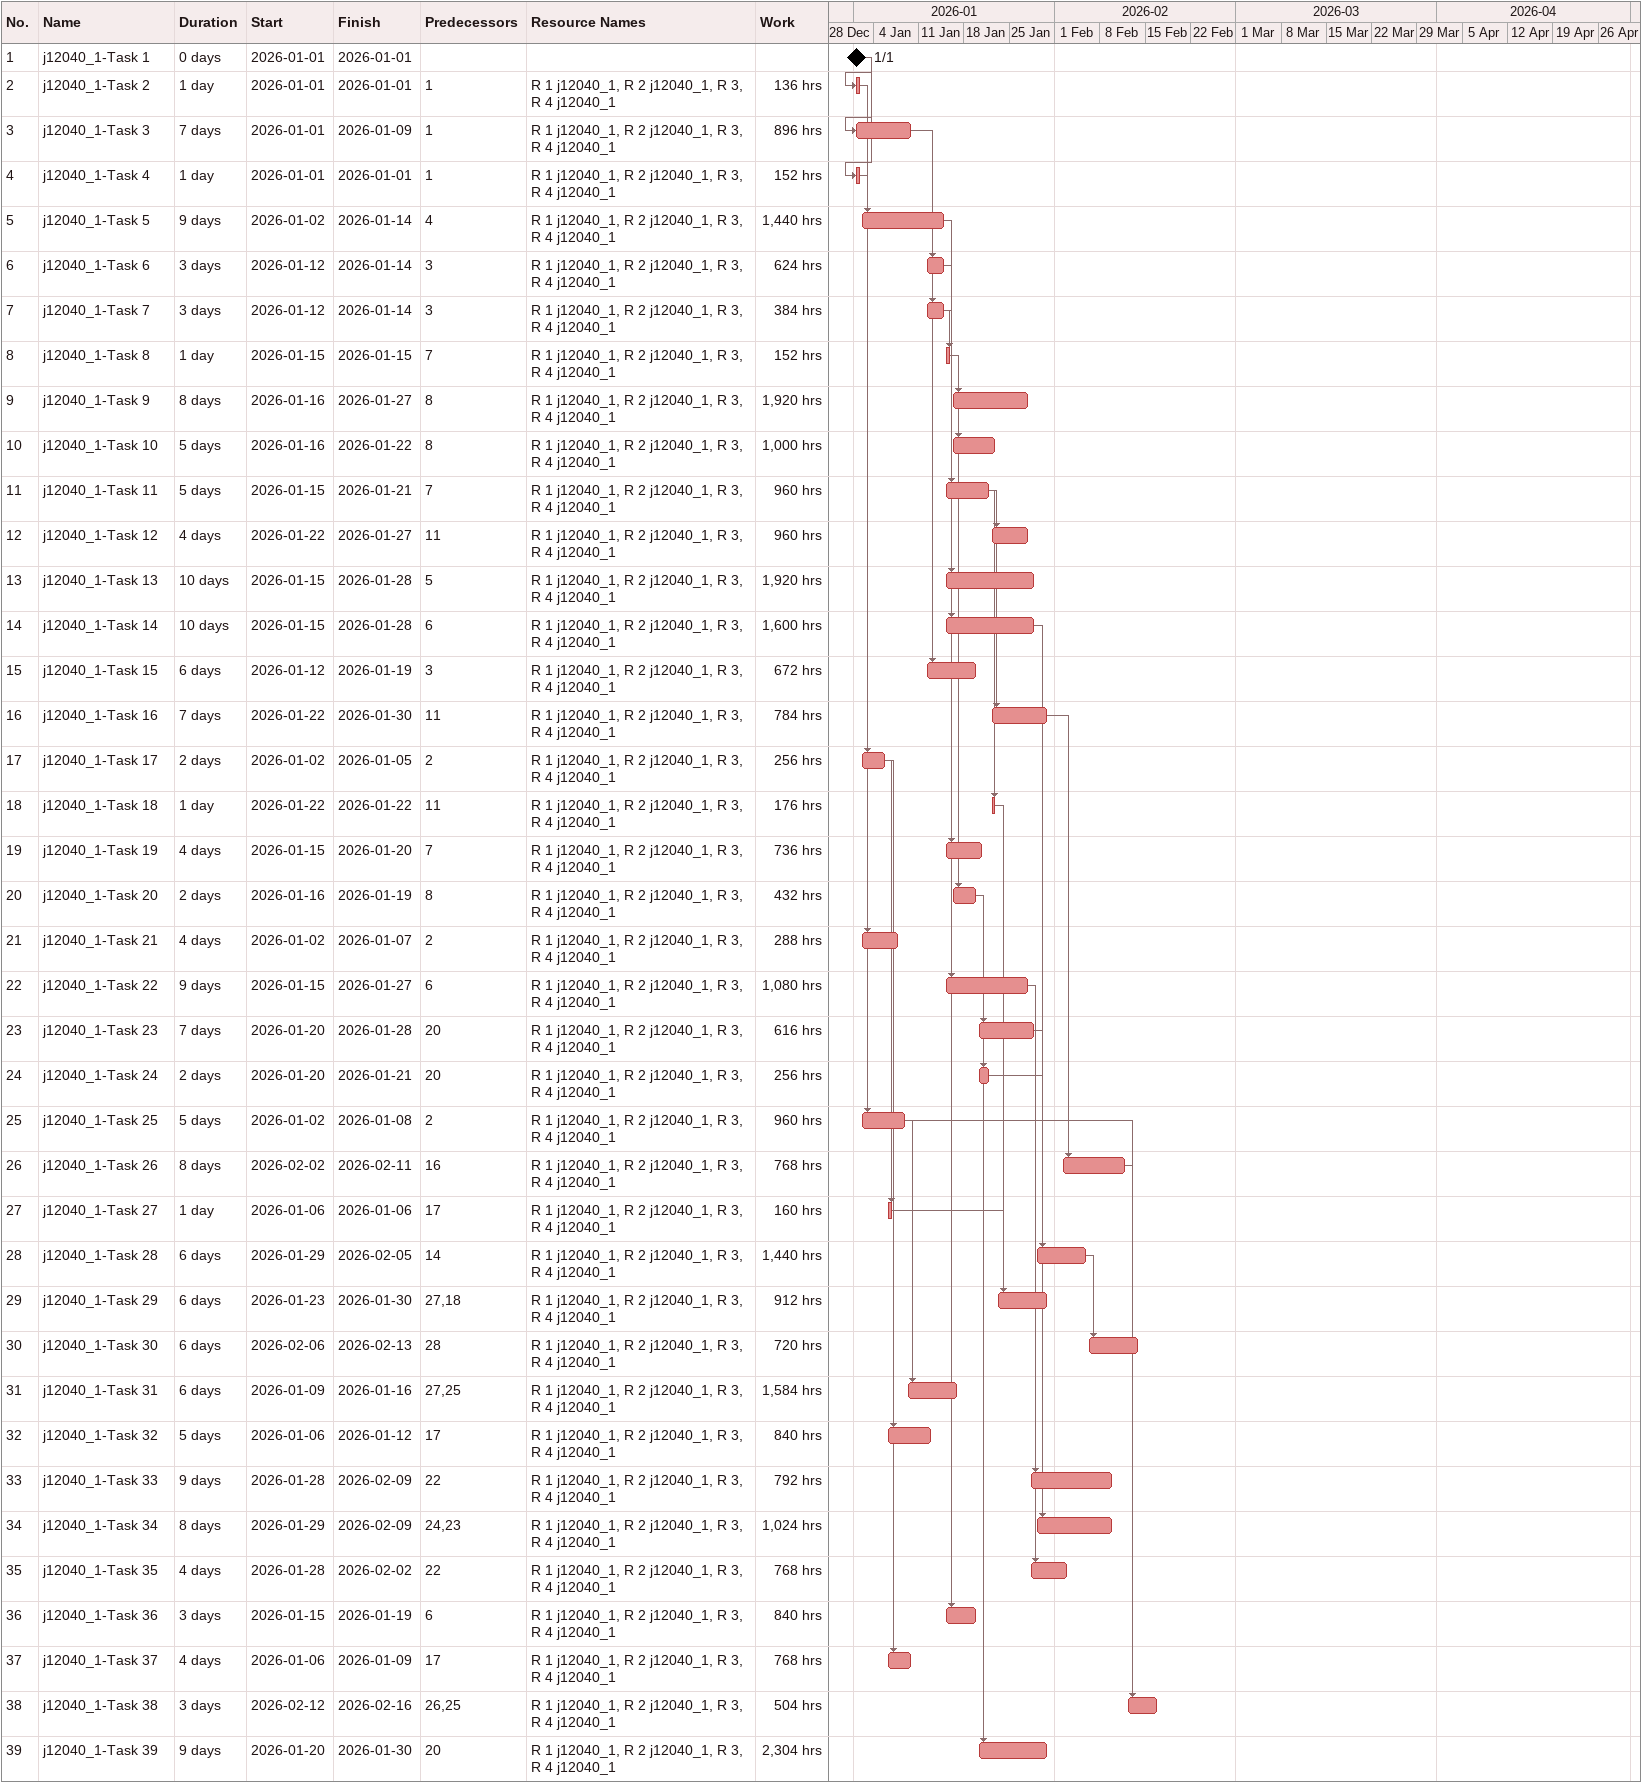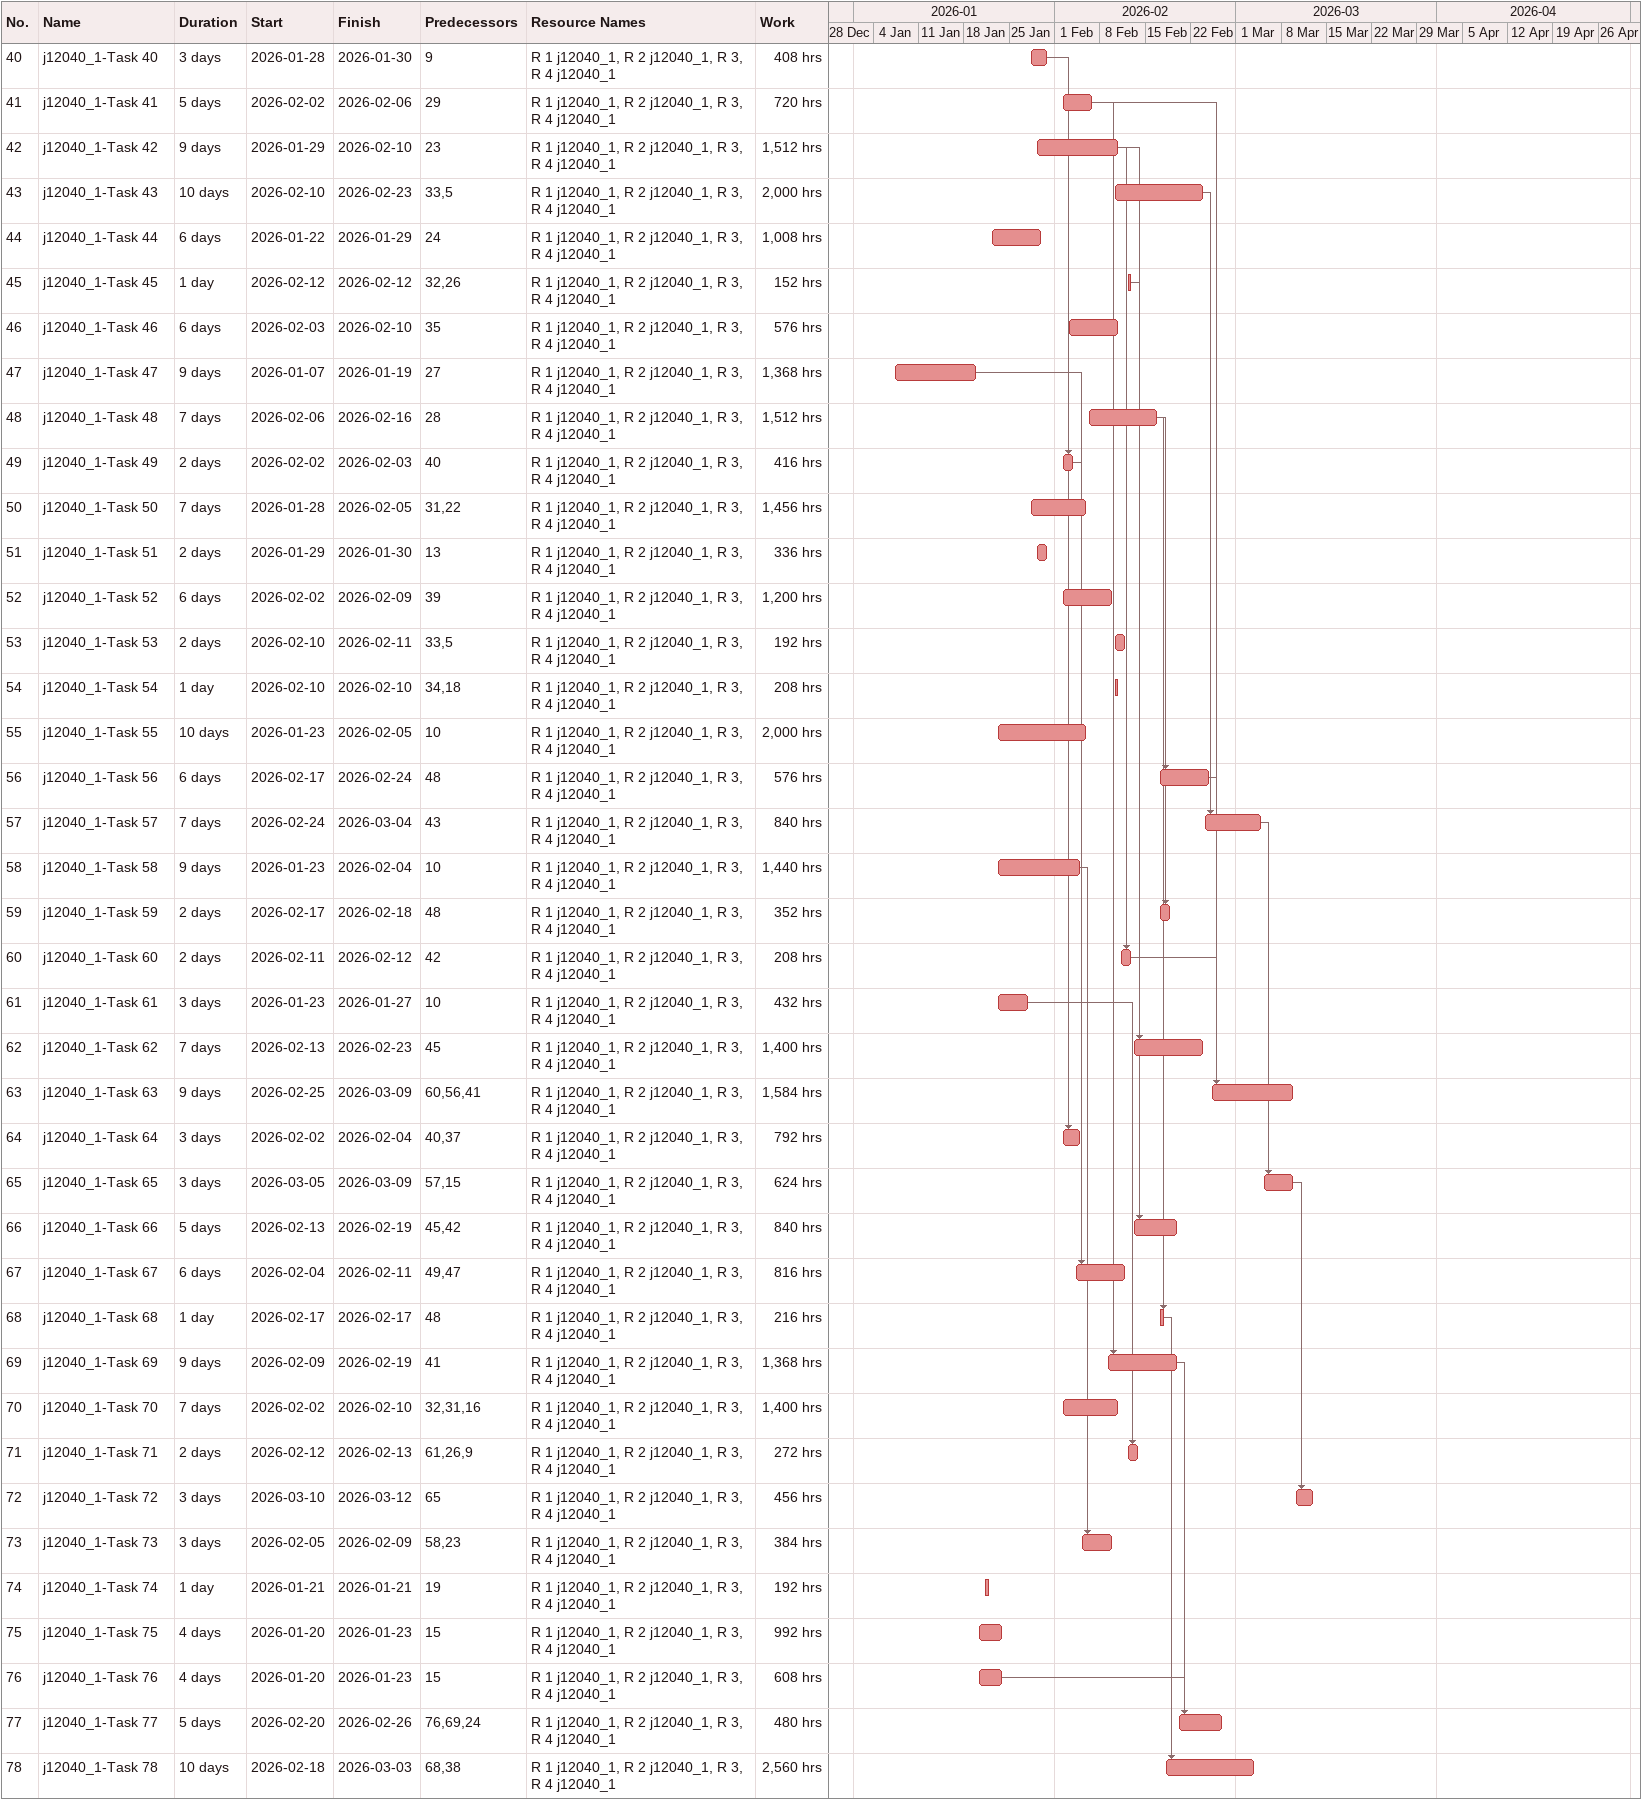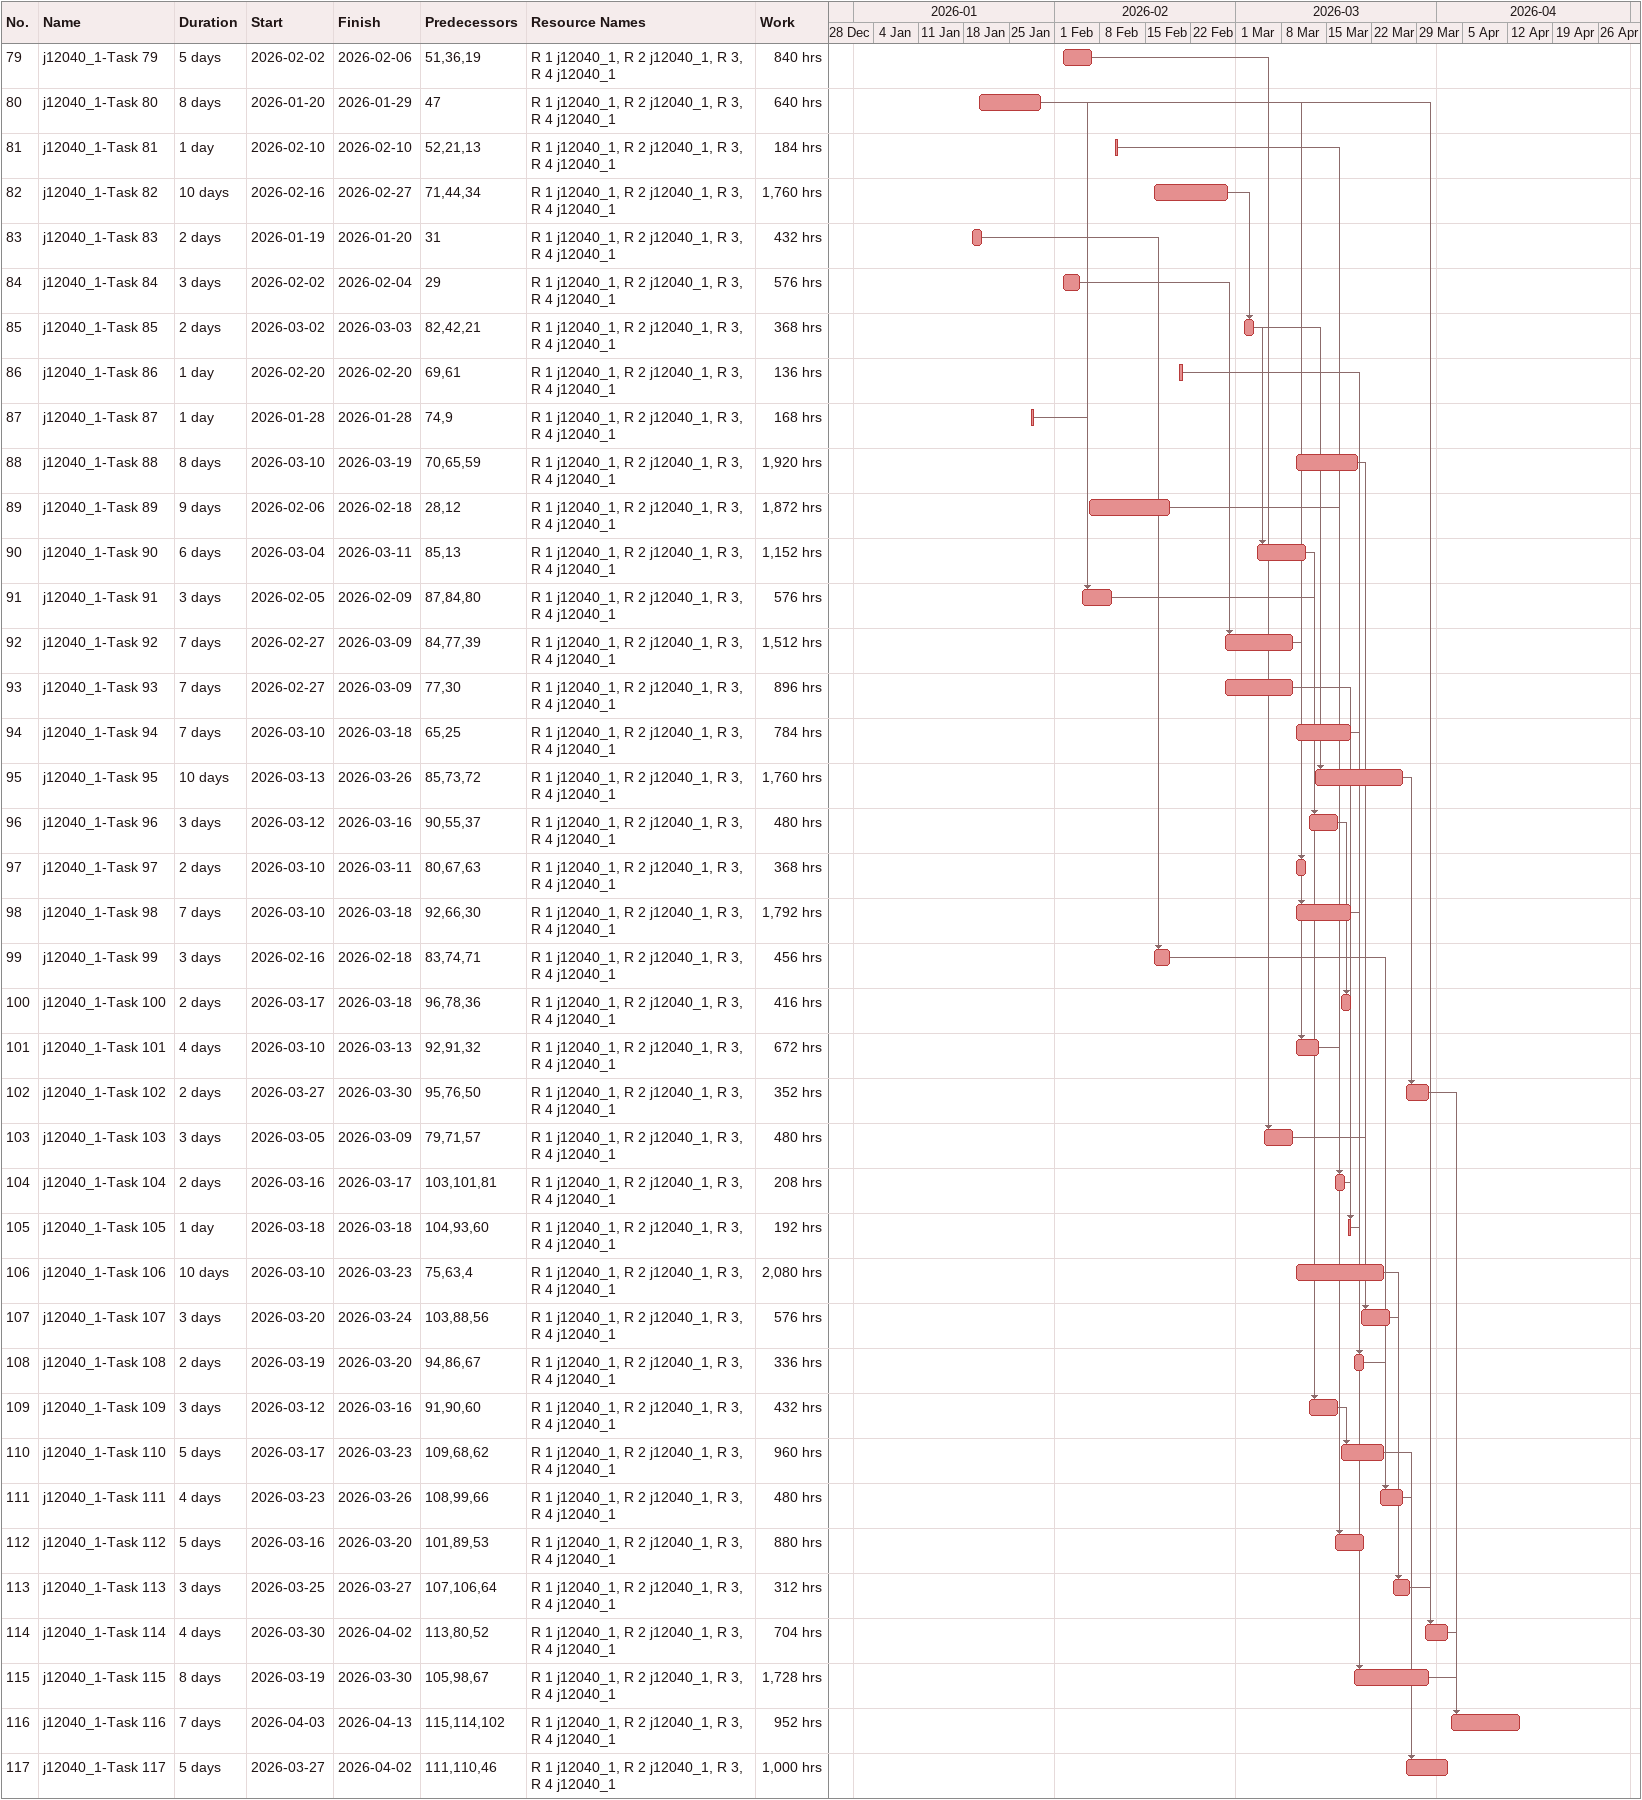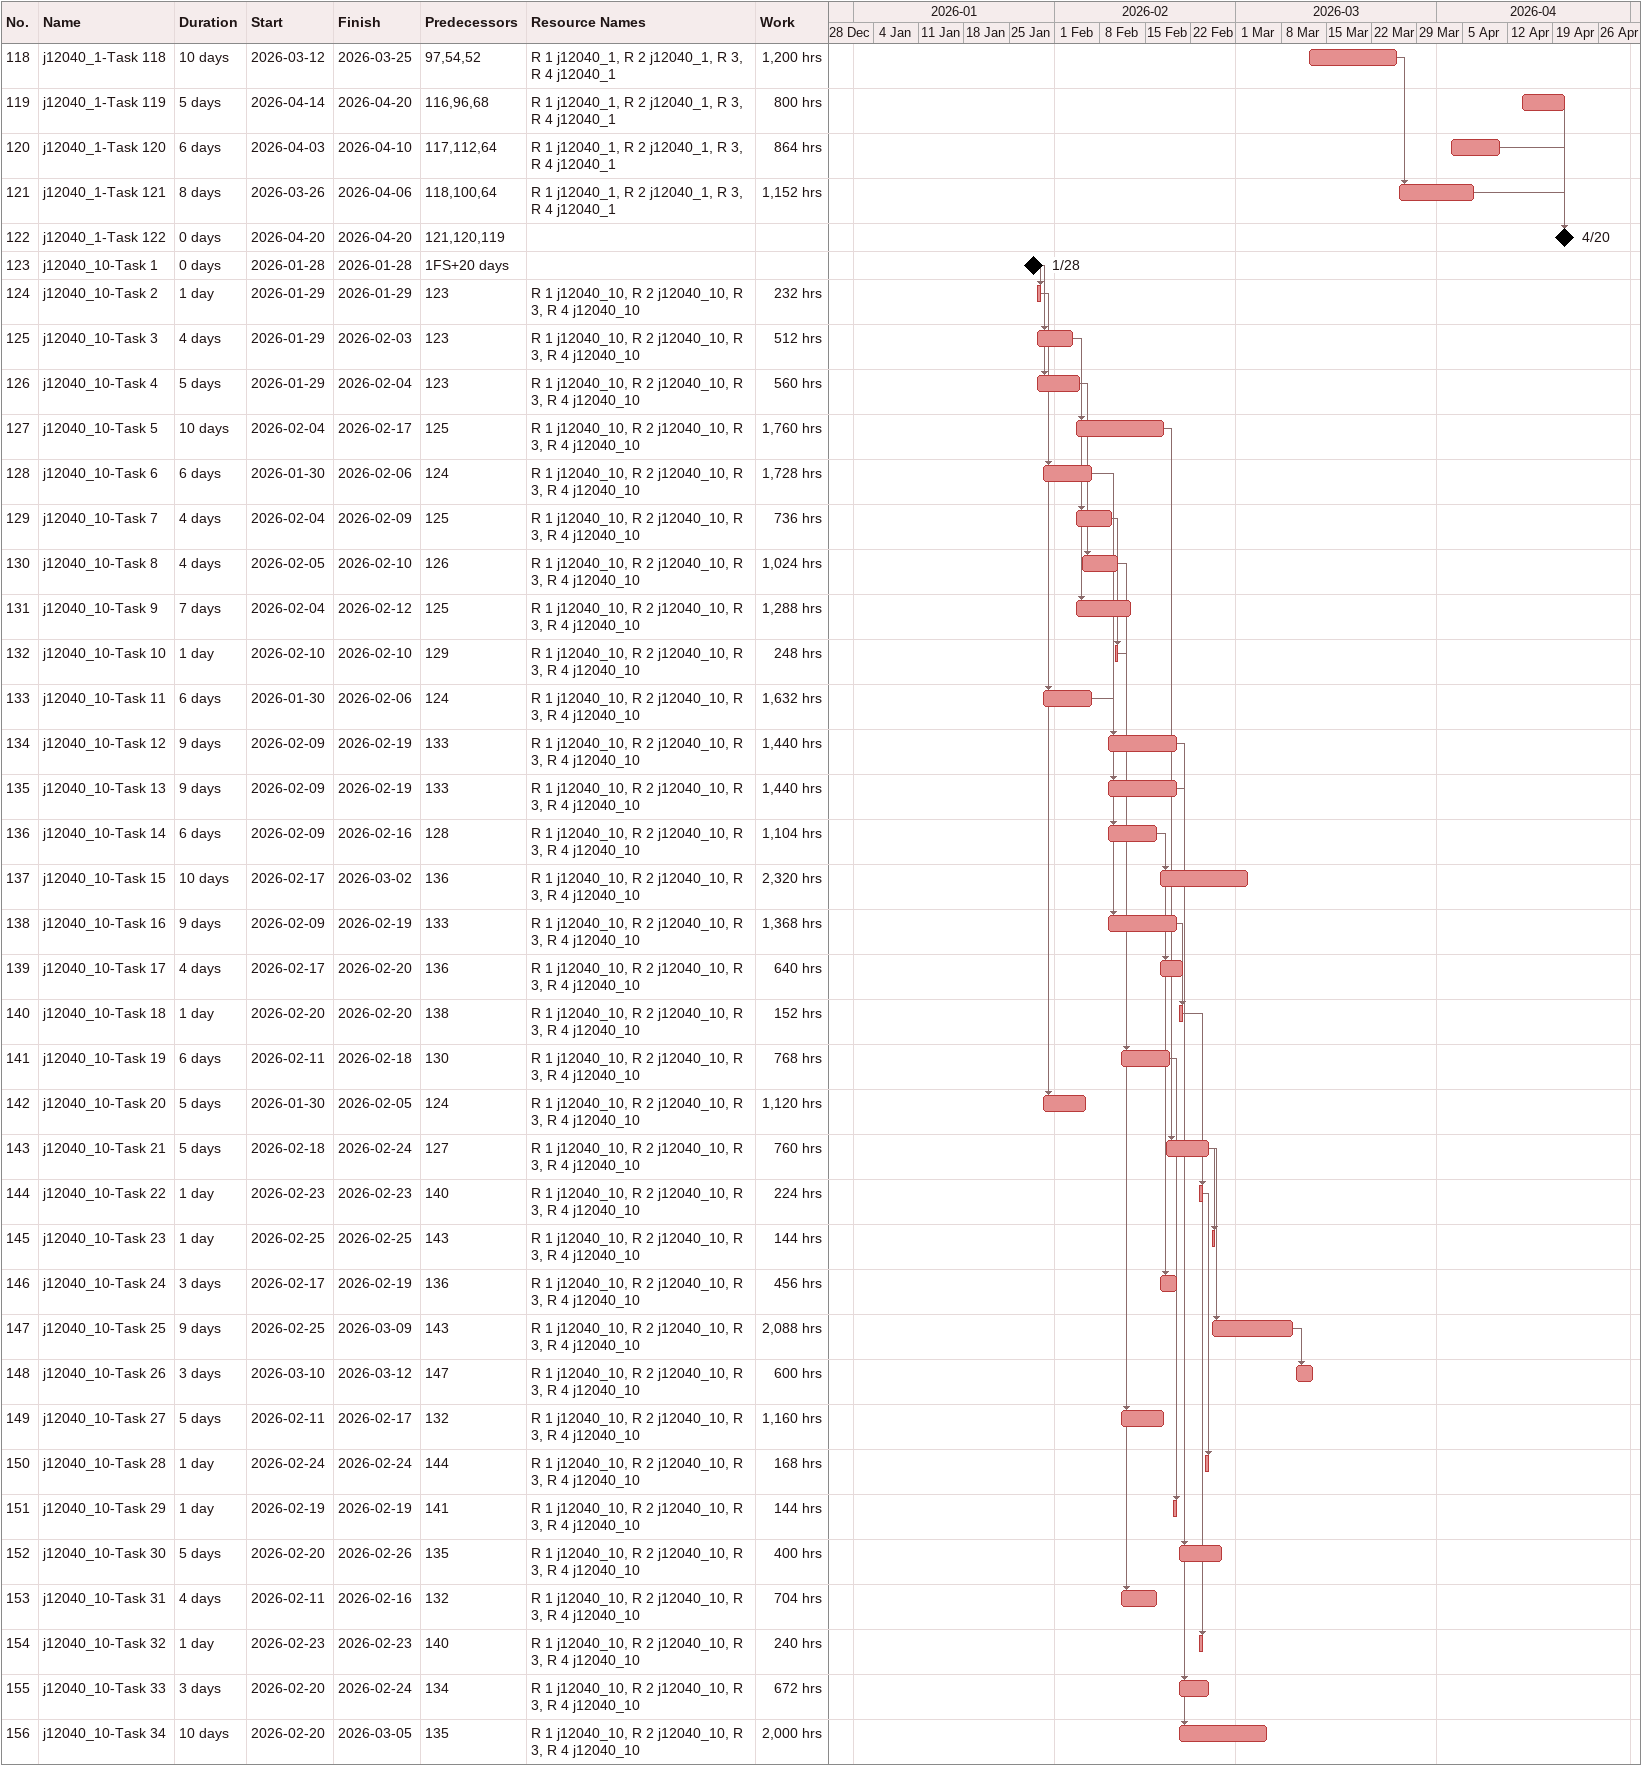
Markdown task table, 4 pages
| ID | Task | Duration | Start | Finish | Predecessors | Resources | Work (h) |
|---|---|---|---|---|---|---|---|
| 1 | j12040_1-Task 1 | 0d | 2026-01-01 | 2026-01-01 |  |  |  |
| 2 | j12040_1-Task 2 | 1d | 2026-01-01 | 2026-01-01 | 1 | R 1 j12040_1, R 2 j12040_1, R 3, R 4 j12040_1 | 136 |
| 3 | j12040_1-Task 3 | 7d | 2026-01-01 | 2026-01-09 | 1 | R 1 j12040_1, R 2 j12040_1, R 3, R 4 j12040_1 | 896 |
| 4 | j12040_1-Task 4 | 1d | 2026-01-01 | 2026-01-01 | 1 | R 1 j12040_1, R 2 j12040_1, R 3, R 4 j12040_1 | 152 |
| 5 | j12040_1-Task 5 | 9d | 2026-01-02 | 2026-01-14 | 4 | R 1 j12040_1, R 2 j12040_1, R 3, R 4 j12040_1 | 1440 |
| 6 | j12040_1-Task 6 | 3d | 2026-01-12 | 2026-01-14 | 3 | R 1 j12040_1, R 2 j12040_1, R 3, R 4 j12040_1 | 624 |
| 7 | j12040_1-Task 7 | 3d | 2026-01-12 | 2026-01-14 | 3 | R 1 j12040_1, R 2 j12040_1, R 3, R 4 j12040_1 | 384 |
| 8 | j12040_1-Task 8 | 1d | 2026-01-15 | 2026-01-15 | 7 | R 1 j12040_1, R 2 j12040_1, R 3, R 4 j12040_1 | 152 |
| 9 | j12040_1-Task 9 | 8d | 2026-01-16 | 2026-01-27 | 8 | R 1 j12040_1, R 2 j12040_1, R 3, R 4 j12040_1 | 1920 |
| 10 | j12040_1-Task 10 | 5d | 2026-01-16 | 2026-01-22 | 8 | R 1 j12040_1, R 2 j12040_1, R 3, R 4 j12040_1 | 1000 |
| 11 | j12040_1-Task 11 | 5d | 2026-01-15 | 2026-01-21 | 7 | R 1 j12040_1, R 2 j12040_1, R 3, R 4 j12040_1 | 960 |
| 12 | j12040_1-Task 12 | 4d | 2026-01-22 | 2026-01-27 | 11 | R 1 j12040_1, R 2 j12040_1, R 3, R 4 j12040_1 | 960 |
| 13 | j12040_1-Task 13 | 10d | 2026-01-15 | 2026-01-28 | 5 | R 1 j12040_1, R 2 j12040_1, R 3, R 4 j12040_1 | 1920 |
| 14 | j12040_1-Task 14 | 10d | 2026-01-15 | 2026-01-28 | 6 | R 1 j12040_1, R 2 j12040_1, R 3, R 4 j12040_1 | 1600 |
| 15 | j12040_1-Task 15 | 6d | 2026-01-12 | 2026-01-19 | 3 | R 1 j12040_1, R 2 j12040_1, R 3, R 4 j12040_1 | 672 |
| 16 | j12040_1-Task 16 | 7d | 2026-01-22 | 2026-01-30 | 11 | R 1 j12040_1, R 2 j12040_1, R 3, R 4 j12040_1 | 784 |
| 17 | j12040_1-Task 17 | 2d | 2026-01-02 | 2026-01-05 | 2 | R 1 j12040_1, R 2 j12040_1, R 3, R 4 j12040_1 | 256 |
| 18 | j12040_1-Task 18 | 1d | 2026-01-22 | 2026-01-22 | 11 | R 1 j12040_1, R 2 j12040_1, R 3, R 4 j12040_1 | 176 |
| 19 | j12040_1-Task 19 | 4d | 2026-01-15 | 2026-01-20 | 7 | R 1 j12040_1, R 2 j12040_1, R 3, R 4 j12040_1 | 736 |
| 20 | j12040_1-Task 20 | 2d | 2026-01-16 | 2026-01-19 | 8 | R 1 j12040_1, R 2 j12040_1, R 3, R 4 j12040_1 | 432 |
| 21 | j12040_1-Task 21 | 4d | 2026-01-02 | 2026-01-07 | 2 | R 1 j12040_1, R 2 j12040_1, R 3, R 4 j12040_1 | 288 |
| 22 | j12040_1-Task 22 | 9d | 2026-01-15 | 2026-01-27 | 6 | R 1 j12040_1, R 2 j12040_1, R 3, R 4 j12040_1 | 1080 |
| 23 | j12040_1-Task 23 | 7d | 2026-01-20 | 2026-01-28 | 20 | R 1 j12040_1, R 2 j12040_1, R 3, R 4 j12040_1 | 616 |
| 24 | j12040_1-Task 24 | 2d | 2026-01-20 | 2026-01-21 | 20 | R 1 j12040_1, R 2 j12040_1, R 3, R 4 j12040_1 | 256 |
| 25 | j12040_1-Task 25 | 5d | 2026-01-02 | 2026-01-08 | 2 | R 1 j12040_1, R 2 j12040_1, R 3, R 4 j12040_1 | 960 |
| 26 | j12040_1-Task 26 | 8d | 2026-02-02 | 2026-02-11 | 16 | R 1 j12040_1, R 2 j12040_1, R 3, R 4 j12040_1 | 768 |
| 27 | j12040_1-Task 27 | 1d | 2026-01-06 | 2026-01-06 | 17 | R 1 j12040_1, R 2 j12040_1, R 3, R 4 j12040_1 | 160 |
| 28 | j12040_1-Task 28 | 6d | 2026-01-29 | 2026-02-05 | 14 | R 1 j12040_1, R 2 j12040_1, R 3, R 4 j12040_1 | 1440 |
| 29 | j12040_1-Task 29 | 6d | 2026-01-23 | 2026-01-30 | 27, 18 | R 1 j12040_1, R 2 j12040_1, R 3, R 4 j12040_1 | 912 |
| 30 | j12040_1-Task 30 | 6d | 2026-02-06 | 2026-02-13 | 28 | R 1 j12040_1, R 2 j12040_1, R 3, R 4 j12040_1 | 720 |
| 31 | j12040_1-Task 31 | 6d | 2026-01-09 | 2026-01-16 | 27, 25 | R 1 j12040_1, R 2 j12040_1, R 3, R 4 j12040_1 | 1584 |
| 32 | j12040_1-Task 32 | 5d | 2026-01-06 | 2026-01-12 | 17 | R 1 j12040_1, R 2 j12040_1, R 3, R 4 j12040_1 | 840 |
| 33 | j12040_1-Task 33 | 9d | 2026-01-28 | 2026-02-09 | 22 | R 1 j12040_1, R 2 j12040_1, R 3, R 4 j12040_1 | 792 |
| 34 | j12040_1-Task 34 | 8d | 2026-01-29 | 2026-02-09 | 24, 23 | R 1 j12040_1, R 2 j12040_1, R 3, R 4 j12040_1 | 1024 |
| 35 | j12040_1-Task 35 | 4d | 2026-01-28 | 2026-02-02 | 22 | R 1 j12040_1, R 2 j12040_1, R 3, R 4 j12040_1 | 768 |
| 36 | j12040_1-Task 36 | 3d | 2026-01-15 | 2026-01-19 | 6 | R 1 j12040_1, R 2 j12040_1, R 3, R 4 j12040_1 | 840 |
| 37 | j12040_1-Task 37 | 4d | 2026-01-06 | 2026-01-09 | 17 | R 1 j12040_1, R 2 j12040_1, R 3, R 4 j12040_1 | 768 |
| 38 | j12040_1-Task 38 | 3d | 2026-02-12 | 2026-02-16 | 26, 25 | R 1 j12040_1, R 2 j12040_1, R 3, R 4 j12040_1 | 504 |
| 39 | j12040_1-Task 39 | 9d | 2026-01-20 | 2026-01-30 | 20 | R 1 j12040_1, R 2 j12040_1, R 3, R 4 j12040_1 | 2304 |
| 40 | j12040_1-Task 40 | 3d | 2026-01-28 | 2026-01-30 | 9 | R 1 j12040_1, R 2 j12040_1, R 3, R 4 j12040_1 | 408 |
| 41 | j12040_1-Task 41 | 5d | 2026-02-02 | 2026-02-06 | 29 | R 1 j12040_1, R 2 j12040_1, R 3, R 4 j12040_1 | 720 |
| 42 | j12040_1-Task 42 | 9d | 2026-01-29 | 2026-02-10 | 23 | R 1 j12040_1, R 2 j12040_1, R 3, R 4 j12040_1 | 1512 |
| 43 | j12040_1-Task 43 | 10d | 2026-02-10 | 2026-02-23 | 33, 5 | R 1 j12040_1, R 2 j12040_1, R 3, R 4 j12040_1 | 2000 |
| 44 | j12040_1-Task 44 | 6d | 2026-01-22 | 2026-01-29 | 24 | R 1 j12040_1, R 2 j12040_1, R 3, R 4 j12040_1 | 1008 |
| 45 | j12040_1-Task 45 | 1d | 2026-02-12 | 2026-02-12 | 32, 26 | R 1 j12040_1, R 2 j12040_1, R 3, R 4 j12040_1 | 152 |
| 46 | j12040_1-Task 46 | 6d | 2026-02-03 | 2026-02-10 | 35 | R 1 j12040_1, R 2 j12040_1, R 3, R 4 j12040_1 | 576 |
| 47 | j12040_1-Task 47 | 9d | 2026-01-07 | 2026-01-19 | 27 | R 1 j12040_1, R 2 j12040_1, R 3, R 4 j12040_1 | 1368 |
| 48 | j12040_1-Task 48 | 7d | 2026-02-06 | 2026-02-16 | 28 | R 1 j12040_1, R 2 j12040_1, R 3, R 4 j12040_1 | 1512 |
| 49 | j12040_1-Task 49 | 2d | 2026-02-02 | 2026-02-03 | 40 | R 1 j12040_1, R 2 j12040_1, R 3, R 4 j12040_1 | 416 |
| 50 | j12040_1-Task 50 | 7d | 2026-01-28 | 2026-02-05 | 31, 22 | R 1 j12040_1, R 2 j12040_1, R 3, R 4 j12040_1 | 1456 |
| 51 | j12040_1-Task 51 | 2d | 2026-01-29 | 2026-01-30 | 13 | R 1 j12040_1, R 2 j12040_1, R 3, R 4 j12040_1 | 336 |
| 52 | j12040_1-Task 52 | 6d | 2026-02-02 | 2026-02-09 | 39 | R 1 j12040_1, R 2 j12040_1, R 3, R 4 j12040_1 | 1200 |
| 53 | j12040_1-Task 53 | 2d | 2026-02-10 | 2026-02-11 | 33, 5 | R 1 j12040_1, R 2 j12040_1, R 3, R 4 j12040_1 | 192 |
| 54 | j12040_1-Task 54 | 1d | 2026-02-10 | 2026-02-10 | 34, 18 | R 1 j12040_1, R 2 j12040_1, R 3, R 4 j12040_1 | 208 |
| 55 | j12040_1-Task 55 | 10d | 2026-01-23 | 2026-02-05 | 10 | R 1 j12040_1, R 2 j12040_1, R 3, R 4 j12040_1 | 2000 |
| 56 | j12040_1-Task 56 | 6d | 2026-02-17 | 2026-02-24 | 48 | R 1 j12040_1, R 2 j12040_1, R 3, R 4 j12040_1 | 576 |
| 57 | j12040_1-Task 57 | 7d | 2026-02-24 | 2026-03-04 | 43 | R 1 j12040_1, R 2 j12040_1, R 3, R 4 j12040_1 | 840 |
| 58 | j12040_1-Task 58 | 9d | 2026-01-23 | 2026-02-04 | 10 | R 1 j12040_1, R 2 j12040_1, R 3, R 4 j12040_1 | 1440 |
| 59 | j12040_1-Task 59 | 2d | 2026-02-17 | 2026-02-18 | 48 | R 1 j12040_1, R 2 j12040_1, R 3, R 4 j12040_1 | 352 |
| 60 | j12040_1-Task 60 | 2d | 2026-02-11 | 2026-02-12 | 42 | R 1 j12040_1, R 2 j12040_1, R 3, R 4 j12040_1 | 208 |
| 61 | j12040_1-Task 61 | 3d | 2026-01-23 | 2026-01-27 | 10 | R 1 j12040_1, R 2 j12040_1, R 3, R 4 j12040_1 | 432 |
| 62 | j12040_1-Task 62 | 7d | 2026-02-13 | 2026-02-23 | 45 | R 1 j12040_1, R 2 j12040_1, R 3, R 4 j12040_1 | 1400 |
| 63 | j12040_1-Task 63 | 9d | 2026-02-25 | 2026-03-09 | 60, 56, 41 | R 1 j12040_1, R 2 j12040_1, R 3, R 4 j12040_1 | 1584 |
| 64 | j12040_1-Task 64 | 3d | 2026-02-02 | 2026-02-04 | 40, 37 | R 1 j12040_1, R 2 j12040_1, R 3, R 4 j12040_1 | 792 |
| 65 | j12040_1-Task 65 | 3d | 2026-03-05 | 2026-03-09 | 57, 15 | R 1 j12040_1, R 2 j12040_1, R 3, R 4 j12040_1 | 624 |
| 66 | j12040_1-Task 66 | 5d | 2026-02-13 | 2026-02-19 | 45, 42 | R 1 j12040_1, R 2 j12040_1, R 3, R 4 j12040_1 | 840 |
| 67 | j12040_1-Task 67 | 6d | 2026-02-04 | 2026-02-11 | 49, 47 | R 1 j12040_1, R 2 j12040_1, R 3, R 4 j12040_1 | 816 |
| 68 | j12040_1-Task 68 | 1d | 2026-02-17 | 2026-02-17 | 48 | R 1 j12040_1, R 2 j12040_1, R 3, R 4 j12040_1 | 216 |
| 69 | j12040_1-Task 69 | 9d | 2026-02-09 | 2026-02-19 | 41 | R 1 j12040_1, R 2 j12040_1, R 3, R 4 j12040_1 | 1368 |
| 70 | j12040_1-Task 70 | 7d | 2026-02-02 | 2026-02-10 | 32, 31, 16 | R 1 j12040_1, R 2 j12040_1, R 3, R 4 j12040_1 | 1400 |
| 71 | j12040_1-Task 71 | 2d | 2026-02-12 | 2026-02-13 | 61, 26, 9 | R 1 j12040_1, R 2 j12040_1, R 3, R 4 j12040_1 | 272 |
| 72 | j12040_1-Task 72 | 3d | 2026-03-10 | 2026-03-12 | 65 | R 1 j12040_1, R 2 j12040_1, R 3, R 4 j12040_1 | 456 |
| 73 | j12040_1-Task 73 | 3d | 2026-02-05 | 2026-02-09 | 58, 23 | R 1 j12040_1, R 2 j12040_1, R 3, R 4 j12040_1 | 384 |
| 74 | j12040_1-Task 74 | 1d | 2026-01-21 | 2026-01-21 | 19 | R 1 j12040_1, R 2 j12040_1, R 3, R 4 j12040_1 | 192 |
| 75 | j12040_1-Task 75 | 4d | 2026-01-20 | 2026-01-23 | 15 | R 1 j12040_1, R 2 j12040_1, R 3, R 4 j12040_1 | 992 |
| 76 | j12040_1-Task 76 | 4d | 2026-01-20 | 2026-01-23 | 15 | R 1 j12040_1, R 2 j12040_1, R 3, R 4 j12040_1 | 608 |
| 77 | j12040_1-Task 77 | 5d | 2026-02-20 | 2026-02-26 | 76, 69, 24 | R 1 j12040_1, R 2 j12040_1, R 3, R 4 j12040_1 | 480 |
| 78 | j12040_1-Task 78 | 10d | 2026-02-18 | 2026-03-03 | 68, 38 | R 1 j12040_1, R 2 j12040_1, R 3, R 4 j12040_1 | 2560 |
| 79 | j12040_1-Task 79 | 5d | 2026-02-02 | 2026-02-06 | 51, 36, 19 | R 1 j12040_1, R 2 j12040_1, R 3, R 4 j12040_1 | 840 |
| 80 | j12040_1-Task 80 | 8d | 2026-01-20 | 2026-01-29 | 47 | R 1 j12040_1, R 2 j12040_1, R 3, R 4 j12040_1 | 640 |
| 81 | j12040_1-Task 81 | 1d | 2026-02-10 | 2026-02-10 | 52, 21, 13 | R 1 j12040_1, R 2 j12040_1, R 3, R 4 j12040_1 | 184 |
| 82 | j12040_1-Task 82 | 10d | 2026-02-16 | 2026-02-27 | 71, 44, 34 | R 1 j12040_1, R 2 j12040_1, R 3, R 4 j12040_1 | 1760 |
| 83 | j12040_1-Task 83 | 2d | 2026-01-19 | 2026-01-20 | 31 | R 1 j12040_1, R 2 j12040_1, R 3, R 4 j12040_1 | 432 |
| 84 | j12040_1-Task 84 | 3d | 2026-02-02 | 2026-02-04 | 29 | R 1 j12040_1, R 2 j12040_1, R 3, R 4 j12040_1 | 576 |
| 85 | j12040_1-Task 85 | 2d | 2026-03-02 | 2026-03-03 | 82, 42, 21 | R 1 j12040_1, R 2 j12040_1, R 3, R 4 j12040_1 | 368 |
| 86 | j12040_1-Task 86 | 1d | 2026-02-20 | 2026-02-20 | 69, 61 | R 1 j12040_1, R 2 j12040_1, R 3, R 4 j12040_1 | 136 |
| 87 | j12040_1-Task 87 | 1d | 2026-01-28 | 2026-01-28 | 74, 9 | R 1 j12040_1, R 2 j12040_1, R 3, R 4 j12040_1 | 168 |
| 88 | j12040_1-Task 88 | 8d | 2026-03-10 | 2026-03-19 | 70, 65, 59 | R 1 j12040_1, R 2 j12040_1, R 3, R 4 j12040_1 | 1920 |
| 89 | j12040_1-Task 89 | 9d | 2026-02-06 | 2026-02-18 | 28, 12 | R 1 j12040_1, R 2 j12040_1, R 3, R 4 j12040_1 | 1872 |
| 90 | j12040_1-Task 90 | 6d | 2026-03-04 | 2026-03-11 | 85, 13 | R 1 j12040_1, R 2 j12040_1, R 3, R 4 j12040_1 | 1152 |
| 91 | j12040_1-Task 91 | 3d | 2026-02-05 | 2026-02-09 | 87, 84, 80 | R 1 j12040_1, R 2 j12040_1, R 3, R 4 j12040_1 | 576 |
| 92 | j12040_1-Task 92 | 7d | 2026-02-27 | 2026-03-09 | 84, 77, 39 | R 1 j12040_1, R 2 j12040_1, R 3, R 4 j12040_1 | 1512 |
| 93 | j12040_1-Task 93 | 7d | 2026-02-27 | 2026-03-09 | 77, 30 | R 1 j12040_1, R 2 j12040_1, R 3, R 4 j12040_1 | 896 |
| 94 | j12040_1-Task 94 | 7d | 2026-03-10 | 2026-03-18 | 65, 25 | R 1 j12040_1, R 2 j12040_1, R 3, R 4 j12040_1 | 784 |
| 95 | j12040_1-Task 95 | 10d | 2026-03-13 | 2026-03-26 | 85, 73, 72 | R 1 j12040_1, R 2 j12040_1, R 3, R 4 j12040_1 | 1760 |
| 96 | j12040_1-Task 96 | 3d | 2026-03-12 | 2026-03-16 | 90, 55, 37 | R 1 j12040_1, R 2 j12040_1, R 3, R 4 j12040_1 | 480 |
| 97 | j12040_1-Task 97 | 2d | 2026-03-10 | 2026-03-11 | 80, 67, 63 | R 1 j12040_1, R 2 j12040_1, R 3, R 4 j12040_1 | 368 |
| 98 | j12040_1-Task 98 | 7d | 2026-03-10 | 2026-03-18 | 92, 66, 30 | R 1 j12040_1, R 2 j12040_1, R 3, R 4 j12040_1 | 1792 |
| 99 | j12040_1-Task 99 | 3d | 2026-02-16 | 2026-02-18 | 83, 74, 71 | R 1 j12040_1, R 2 j12040_1, R 3, R 4 j12040_1 | 456 |
| 100 | j12040_1-Task 100 | 2d | 2026-03-17 | 2026-03-18 | 96, 78, 36 | R 1 j12040_1, R 2 j12040_1, R 3, R 4 j12040_1 | 416 |
| 101 | j12040_1-Task 101 | 4d | 2026-03-10 | 2026-03-13 | 92, 91, 32 | R 1 j12040_1, R 2 j12040_1, R 3, R 4 j12040_1 | 672 |
| 102 | j12040_1-Task 102 | 2d | 2026-03-27 | 2026-03-30 | 95, 76, 50 | R 1 j12040_1, R 2 j12040_1, R 3, R 4 j12040_1 | 352 |
| 103 | j12040_1-Task 103 | 3d | 2026-03-05 | 2026-03-09 | 79, 71, 57 | R 1 j12040_1, R 2 j12040_1, R 3, R 4 j12040_1 | 480 |
| 104 | j12040_1-Task 104 | 2d | 2026-03-16 | 2026-03-17 | 103, 101, 81 | R 1 j12040_1, R 2 j12040_1, R 3, R 4 j12040_1 | 208 |
| 105 | j12040_1-Task 105 | 1d | 2026-03-18 | 2026-03-18 | 104, 93, 60 | R 1 j12040_1, R 2 j12040_1, R 3, R 4 j12040_1 | 192 |
| 106 | j12040_1-Task 106 | 10d | 2026-03-10 | 2026-03-23 | 75, 63, 4 | R 1 j12040_1, R 2 j12040_1, R 3, R 4 j12040_1 | 2080 |
| 107 | j12040_1-Task 107 | 3d | 2026-03-20 | 2026-03-24 | 103, 88, 56 | R 1 j12040_1, R 2 j12040_1, R 3, R 4 j12040_1 | 576 |
| 108 | j12040_1-Task 108 | 2d | 2026-03-19 | 2026-03-20 | 94, 86, 67 | R 1 j12040_1, R 2 j12040_1, R 3, R 4 j12040_1 | 336 |
| 109 | j12040_1-Task 109 | 3d | 2026-03-12 | 2026-03-16 | 91, 90, 60 | R 1 j12040_1, R 2 j12040_1, R 3, R 4 j12040_1 | 432 |
| 110 | j12040_1-Task 110 | 5d | 2026-03-17 | 2026-03-23 | 109, 68, 62 | R 1 j12040_1, R 2 j12040_1, R 3, R 4 j12040_1 | 960 |
| 111 | j12040_1-Task 111 | 4d | 2026-03-23 | 2026-03-26 | 108, 99, 66 | R 1 j12040_1, R 2 j12040_1, R 3, R 4 j12040_1 | 480 |
| 112 | j12040_1-Task 112 | 5d | 2026-03-16 | 2026-03-20 | 101, 89, 53 | R 1 j12040_1, R 2 j12040_1, R 3, R 4 j12040_1 | 880 |
| 113 | j12040_1-Task 113 | 3d | 2026-03-25 | 2026-03-27 | 107, 106, 64 | R 1 j12040_1, R 2 j12040_1, R 3, R 4 j12040_1 | 312 |
| 114 | j12040_1-Task 114 | 4d | 2026-03-30 | 2026-04-02 | 113, 80, 52 | R 1 j12040_1, R 2 j12040_1, R 3, R 4 j12040_1 | 704 |
| 115 | j12040_1-Task 115 | 8d | 2026-03-19 | 2026-03-30 | 105, 98, 67 | R 1 j12040_1, R 2 j12040_1, R 3, R 4 j12040_1 | 1728 |
| 116 | j12040_1-Task 116 | 7d | 2026-04-03 | 2026-04-13 | 115, 114, 102 | R 1 j12040_1, R 2 j12040_1, R 3, R 4 j12040_1 | 952 |
| 117 | j12040_1-Task 117 | 5d | 2026-03-27 | 2026-04-02 | 111, 110, 46 | R 1 j12040_1, R 2 j12040_1, R 3, R 4 j12040_1 | 1000 |
| 118 | j12040_1-Task 118 | 10d | 2026-03-12 | 2026-03-25 | 97, 54, 52 | R 1 j12040_1, R 2 j12040_1, R 3, R 4 j12040_1 | 1200 |
| 119 | j12040_1-Task 119 | 5d | 2026-04-14 | 2026-04-20 | 116, 96, 68 | R 1 j12040_1, R 2 j12040_1, R 3, R 4 j12040_1 | 800 |
| 120 | j12040_1-Task 120 | 6d | 2026-04-03 | 2026-04-10 | 117, 112, 64 | R 1 j12040_1, R 2 j12040_1, R 3, R 4 j12040_1 | 864 |
| 121 | j12040_1-Task 121 | 8d | 2026-03-26 | 2026-04-06 | 118, 100, 64 | R 1 j12040_1, R 2 j12040_1, R 3, R 4 j12040_1 | 1152 |
| 122 | j12040_1-Task 122 | 0d | 2026-04-20 | 2026-04-20 | 121, 120, 119 |  |  |
| 123 | j12040_10-Task 1 | 0d | 2026-01-28 | 2026-01-28 | 1FS+20d |  |  |
| 124 | j12040_10-Task 2 | 1d | 2026-01-29 | 2026-01-29 | 123 | R 1 j12040_10, R 2 j12040_10, R 3, R 4 j12040_10 | 232 |
| 125 | j12040_10-Task 3 | 4d | 2026-01-29 | 2026-02-03 | 123 | R 1 j12040_10, R 2 j12040_10, R 3, R 4 j12040_10 | 512 |
| 126 | j12040_10-Task 4 | 5d | 2026-01-29 | 2026-02-04 | 123 | R 1 j12040_10, R 2 j12040_10, R 3, R 4 j12040_10 | 560 |
| 127 | j12040_10-Task 5 | 10d | 2026-02-04 | 2026-02-17 | 125 | R 1 j12040_10, R 2 j12040_10, R 3, R 4 j12040_10 | 1760 |
| 128 | j12040_10-Task 6 | 6d | 2026-01-30 | 2026-02-06 | 124 | R 1 j12040_10, R 2 j12040_10, R 3, R 4 j12040_10 | 1728 |
| 129 | j12040_10-Task 7 | 4d | 2026-02-04 | 2026-02-09 | 125 | R 1 j12040_10, R 2 j12040_10, R 3, R 4 j12040_10 | 736 |
| 130 | j12040_10-Task 8 | 4d | 2026-02-05 | 2026-02-10 | 126 | R 1 j12040_10, R 2 j12040_10, R 3, R 4 j12040_10 | 1024 |
| 131 | j12040_10-Task 9 | 7d | 2026-02-04 | 2026-02-12 | 125 | R 1 j12040_10, R 2 j12040_10, R 3, R 4 j12040_10 | 1288 |
| 132 | j12040_10-Task 10 | 1d | 2026-02-10 | 2026-02-10 | 129 | R 1 j12040_10, R 2 j12040_10, R 3, R 4 j12040_10 | 248 |
| 133 | j12040_10-Task 11 | 6d | 2026-01-30 | 2026-02-06 | 124 | R 1 j12040_10, R 2 j12040_10, R 3, R 4 j12040_10 | 1632 |
| 134 | j12040_10-Task 12 | 9d | 2026-02-09 | 2026-02-19 | 133 | R 1 j12040_10, R 2 j12040_10, R 3, R 4 j12040_10 | 1440 |
| 135 | j12040_10-Task 13 | 9d | 2026-02-09 | 2026-02-19 | 133 | R 1 j12040_10, R 2 j12040_10, R 3, R 4 j12040_10 | 1440 |
| 136 | j12040_10-Task 14 | 6d | 2026-02-09 | 2026-02-16 | 128 | R 1 j12040_10, R 2 j12040_10, R 3, R 4 j12040_10 | 1104 |
| 137 | j12040_10-Task 15 | 10d | 2026-02-17 | 2026-03-02 | 136 | R 1 j12040_10, R 2 j12040_10, R 3, R 4 j12040_10 | 2320 |
| 138 | j12040_10-Task 16 | 9d | 2026-02-09 | 2026-02-19 | 133 | R 1 j12040_10, R 2 j12040_10, R 3, R 4 j12040_10 | 1368 |
| 139 | j12040_10-Task 17 | 4d | 2026-02-17 | 2026-02-20 | 136 | R 1 j12040_10, R 2 j12040_10, R 3, R 4 j12040_10 | 640 |
| 140 | j12040_10-Task 18 | 1d | 2026-02-20 | 2026-02-20 | 138 | R 1 j12040_10, R 2 j12040_10, R 3, R 4 j12040_10 | 152 |
| 141 | j12040_10-Task 19 | 6d | 2026-02-11 | 2026-02-18 | 130 | R 1 j12040_10, R 2 j12040_10, R 3, R 4 j12040_10 | 768 |
| 142 | j12040_10-Task 20 | 5d | 2026-01-30 | 2026-02-05 | 124 | R 1 j12040_10, R 2 j12040_10, R 3, R 4 j12040_10 | 1120 |
| 143 | j12040_10-Task 21 | 5d | 2026-02-18 | 2026-02-24 | 127 | R 1 j12040_10, R 2 j12040_10, R 3, R 4 j12040_10 | 760 |
| 144 | j12040_10-Task 22 | 1d | 2026-02-23 | 2026-02-23 | 140 | R 1 j12040_10, R 2 j12040_10, R 3, R 4 j12040_10 | 224 |
| 145 | j12040_10-Task 23 | 1d | 2026-02-25 | 2026-02-25 | 143 | R 1 j12040_10, R 2 j12040_10, R 3, R 4 j12040_10 | 144 |
| 146 | j12040_10-Task 24 | 3d | 2026-02-17 | 2026-02-19 | 136 | R 1 j12040_10, R 2 j12040_10, R 3, R 4 j12040_10 | 456 |
| 147 | j12040_10-Task 25 | 9d | 2026-02-25 | 2026-03-09 | 143 | R 1 j12040_10, R 2 j12040_10, R 3, R 4 j12040_10 | 2088 |
| 148 | j12040_10-Task 26 | 3d | 2026-03-10 | 2026-03-12 | 147 | R 1 j12040_10, R 2 j12040_10, R 3, R 4 j12040_10 | 600 |
| 149 | j12040_10-Task 27 | 5d | 2026-02-11 | 2026-02-17 | 132 | R 1 j12040_10, R 2 j12040_10, R 3, R 4 j12040_10 | 1160 |
| 150 | j12040_10-Task 28 | 1d | 2026-02-24 | 2026-02-24 | 144 | R 1 j12040_10, R 2 j12040_10, R 3, R 4 j12040_10 | 168 |
| 151 | j12040_10-Task 29 | 1d | 2026-02-19 | 2026-02-19 | 141 | R 1 j12040_10, R 2 j12040_10, R 3, R 4 j12040_10 | 144 |
| 152 | j12040_10-Task 30 | 5d | 2026-02-20 | 2026-02-26 | 135 | R 1 j12040_10, R 2 j12040_10, R 3, R 4 j12040_10 | 400 |
| 153 | j12040_10-Task 31 | 4d | 2026-02-11 | 2026-02-16 | 132 | R 1 j12040_10, R 2 j12040_10, R 3, R 4 j12040_10 | 704 |
| 154 | j12040_10-Task 32 | 1d | 2026-02-23 | 2026-02-23 | 140 | R 1 j12040_10, R 2 j12040_10, R 3, R 4 j12040_10 | 240 |
| 155 | j12040_10-Task 33 | 3d | 2026-02-20 | 2026-02-24 | 134 | R 1 j12040_10, R 2 j12040_10, R 3, R 4 j12040_10 | 672 |
| 156 | j12040_10-Task 34 | 10d | 2026-02-20 | 2026-03-05 | 135 | R 1 j12040_10, R 2 j12040_10, R 3, R 4 j12040_10 | 2000 |
